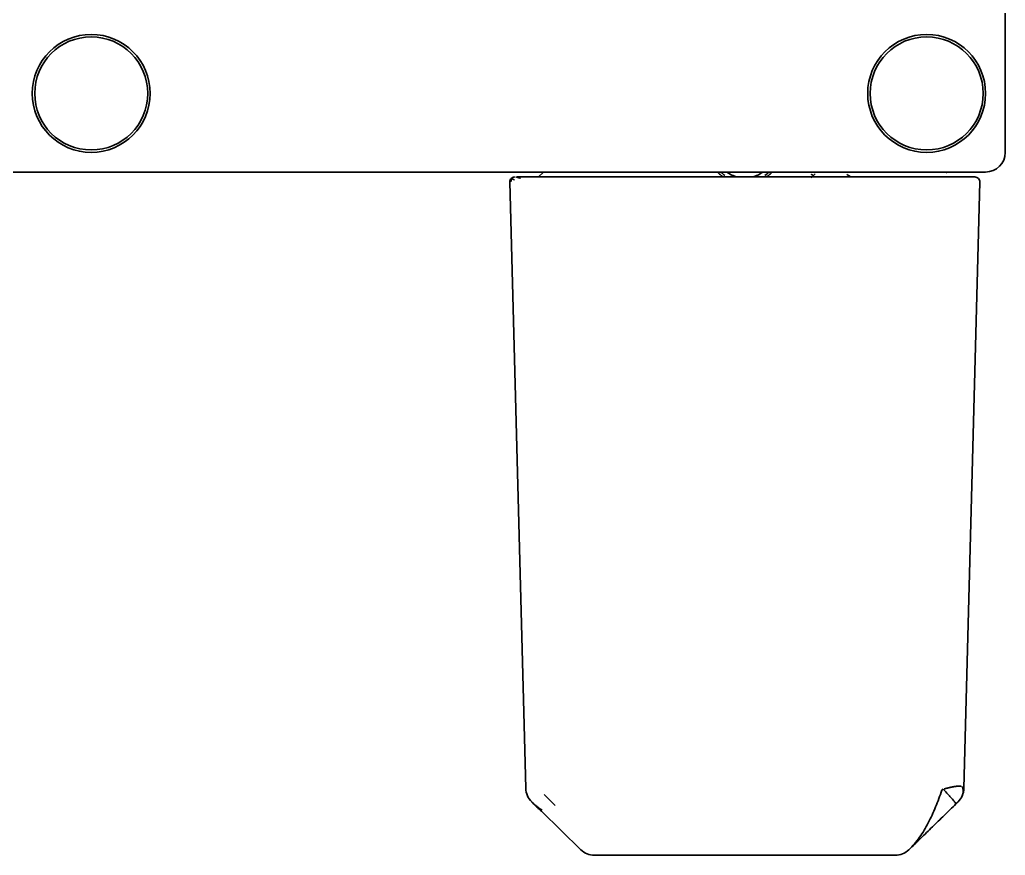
# Model space of a CAD drawing. Header units: inches. Extents: x 786 to 5755, y 618 to 5453.
# Drawn here: x 4152.6 to 4252.9, y 1255.9 to 1340.9 of the extents above; entities that cross this region are included whole.
import ezdxf

# ---------------------------------------------------------------- set-up
doc = ezdxf.new("R2010")
doc.units = ezdxf.units.IN
doc.layers.add('1', color=7, linetype='Continuous', true_color=0xffffff)

msp = doc.modelspace()

# ---------------------------------------------------------------- linework, layer by layer
at = {"layer": '1', "color": 7, "linetype": 'Continuous', "lineweight": 35}
for p, q in [((4252.89, 1393.44), (4252.89, 1327.44)), ((4250.89, 1325.44), (4071.72, 1325.44)), ((4205.89, 1325.44), (4205.39, 1324.94)), ((4228.57, 1324.94), (4224.27, 1324.94)), ((4233.54, 1325.25), (4233.14, 1324.85)), ((4237.04, 1324.95), (4236.76, 1325.23)), ((4246.96, 1325.37), (4246.89, 1325.44)), ((4204.1, 1262.75), (4202.48, 1324.42)), ((4250.3, 1324.42), (4248.68, 1262.75)), ((4207.08, 1261.01), (4205.97, 1262.13)), ((4209.69, 1256.5), (4205.69, 1260.41)), ((4211.09, 1255.94), (4241.69, 1255.94))]:
    msp.add_line(p, q, dxfattribs=at)
for centre, radius in [((4159.89, 1333.44), 6), ((4159.89, 1333.44), 5.75), ((4244.89, 1333.44), 6), ((4244.89, 1333.44), 5.75)]:
    msp.add_circle(centre, radius, dxfattribs=at)
for centre, radius, start, end in [((4250.89, 1327.44), 2, 270, 0), ((4226.39, 1327.94), 3.5, 225.5883, 234.5827), ((4226.39, 1327.94), 3.1, 233.7558, 255.4121), ((4226.39, 1327.94), 3.1, 284.5946, 306.2508), ((4226.39, 1327.94), 3.5, 305.8627, 314.4183), ((4206.1, 1262.8), 2, 181.5, 225.75), ((4211.09, 1257.94), 2, 225.75, 270), ((4241.69, 1257.94), 2, 270, 314.25)]:
    msp.add_arc(centre, radius, start, end, dxfattribs=at)
for points, knots in [([(4202.98, 1324.94), (4202.93, 1324.94), (4202.8, 1324.92), (4202.61, 1324.8), (4202.5, 1324.61), (4202.48, 1324.48), (4202.48, 1324.42)], [0, 0, 0, 0, 0.236119, 0.494912, 0.753705, 1, 1, 1, 1]), ([(4202.74, 1324.8), (4202.72, 1324.77), (4202.67, 1324.72), (4202.62, 1324.63), (4202.59, 1324.53), (4202.59, 1324.47), (4202.59, 1324.43)], [0, 0, 0, 0, 0.262567, 0.520289, 0.767104, 1, 1, 1, 1]), ([(4224.27, 1324.94), (4224.24, 1324.94), (4224.2, 1324.94), (4224.12, 1324.94), (4224.05, 1324.94), (4223.98, 1324.94), (4223.91, 1324.94), (4223.84, 1324.94), (4223.77, 1324.94), (4223.7, 1324.94), (4223.63, 1324.94), (4223.55, 1324.94), (4223.48, 1324.94), (4223.41, 1324.94), (4223.34, 1324.94), (4223.27, 1324.94), (4223.2, 1324.94), (4223.13, 1324.94), (4223.06, 1324.94), (4222.99, 1324.94), (4222.92, 1324.94), (4222.85, 1324.94), (4222.77, 1324.94), (4222.7, 1324.94), (4222.63, 1324.94), (4222.56, 1324.94), (4222.49, 1324.94), (4222.42, 1324.94), (4222.35, 1324.94), (4222.28, 1324.94), (4222.21, 1324.94), (4222.14, 1324.94), (4222.07, 1324.94), (4222, 1324.94), (4221.93, 1324.94), (4221.86, 1324.94), (4221.79, 1324.94), (4221.72, 1324.94), (4221.65, 1324.94), (4221.58, 1324.94), (4221.52, 1324.94), (4221.45, 1324.94), (4221.38, 1324.94), (4221.31, 1324.94), (4221.24, 1324.94), (4221.17, 1324.94), (4221.1, 1324.94), (4221.03, 1324.94), (4220.96, 1324.94), (4220.89, 1324.94), (4220.82, 1324.94), (4220.76, 1324.94), (4220.69, 1324.94), (4220.62, 1324.94), (4220.55, 1324.94), (4220.48, 1324.94), (4220.41, 1324.94), (4220.35, 1324.94), (4220.28, 1324.94), (4220.21, 1324.94), (4220.14, 1324.94), (4220.07, 1324.94), (4220.01, 1324.94), (4219.94, 1324.94), (4219.87, 1324.94), (4219.8, 1324.94), (4219.74, 1324.94), (4219.67, 1324.94), (4219.6, 1324.94), (4219.54, 1324.94), (4219.47, 1324.94), (4219.4, 1324.94), (4219.34, 1324.94), (4219.27, 1324.94), (4219.2, 1324.94), (4219.14, 1324.94), (4219.07, 1324.94), (4219, 1324.94), (4218.94, 1324.94), (4218.87, 1324.94), (4218.8, 1324.94), (4218.74, 1324.94), (4218.67, 1324.94), (4218.61, 1324.94), (4218.54, 1324.94), (4218.48, 1324.94), (4218.41, 1324.94), (4218.35, 1324.94), (4218.28, 1324.94), (4218.22, 1324.94), (4218.15, 1324.94), (4218.09, 1324.94), (4218.02, 1324.94), (4217.96, 1324.94), (4217.89, 1324.94), (4217.83, 1324.94), (4217.76, 1324.94), (4217.7, 1324.94), (4217.63, 1324.94), (4217.57, 1324.94), (4217.51, 1324.94), (4217.44, 1324.94), (4217.38, 1324.94), (4217.32, 1324.94), (4217.25, 1324.94), (4217.19, 1324.94), (4217.13, 1324.94), (4217.06, 1324.94), (4217, 1324.94), (4216.94, 1324.94), (4216.87, 1324.94), (4216.81, 1324.94), (4216.75, 1324.94), (4216.69, 1324.94), (4216.63, 1324.94), (4216.56, 1324.94), (4216.5, 1324.94), (4216.44, 1324.94), (4216.38, 1324.94), (4216.32, 1324.94), (4215.88, 1324.94), (4215.13, 1324.94), (4214.13, 1324.94), (4213.28, 1324.94), (4212.62, 1324.94), (4212.1, 1324.94), (4211.66, 1324.94), (4211.24, 1324.94), (4210.9, 1324.94), (4210.61, 1324.94), (4210.35, 1324.94), (4210.03, 1324.94), (4209.66, 1324.94), (4209.13, 1324.94), (4208.5, 1324.94), (4207.81, 1324.94), (4207.16, 1324.94), (4206.61, 1324.94), (4206.14, 1324.94), (4205.77, 1324.94), (4205.44, 1324.94), (4205.17, 1324.94), (4204.95, 1324.94), (4204.76, 1324.94), (4204.59, 1324.94), (4204.4, 1324.94), (4204.17, 1324.94), (4203.91, 1324.94), (4203.63, 1324.94), (4203.43, 1324.94), (4203.29, 1324.94), (4203.24, 1324.94), (4203.21, 1324.94)], [0, 0, 0, 0, 0.002347, 0.004693, 0.007038, 0.009381, 0.011723, 0.014063, 0.016402, 0.01874, 0.021076, 0.023412, 0.025745, 0.028078, 0.030409, 0.032738, 0.035066, 0.037393, 0.039719, 0.042043, 0.044366, 0.046688, 0.049008, 0.051327, 0.053644, 0.05596, 0.058275, 0.060589, 0.062901, 0.065212, 0.067521, 0.069829, 0.072136, 0.074441, 0.076745, 0.079048, 0.08135, 0.08365, 0.085948, 0.088246, 0.090542, 0.092836, 0.09513, 0.097422, 0.099713, 0.102002, 0.10429, 0.106577, 0.108862, 0.111146, 0.113428, 0.11571, 0.11799, 0.120268, 0.122546, 0.124821, 0.127096, 0.129369, 0.131641, 0.133912, 0.136181, 0.138449, 0.140715, 0.14298, 0.145244, 0.147507, 0.149768, 0.152027, 0.154286, 0.156543, 0.158798, 0.161052, 0.163305, 0.165556, 0.167806, 0.170055, 0.172302, 0.174547, 0.176791, 0.179034, 0.181275, 0.183515, 0.185753, 0.18799, 0.190226, 0.192459, 0.194692, 0.196923, 0.199152, 0.20138, 0.203606, 0.205831, 0.208054, 0.210276, 0.212496, 0.214714, 0.216932, 0.219147, 0.221361, 0.223573, 0.225784, 0.227993, 0.230201, 0.232407, 0.234611, 0.236814, 0.239015, 0.241215, 0.243413, 0.245609, 0.247804, 0.249997, 0.252188, 0.254378, 0.256566, 0.258752, 0.260937, 0.26312, 0.265302, 0.267481, 0.269659, 0.311569, 0.348589, 0.380775, 0.408204, 0.425656, 0.44314, 0.460639, 0.478136, 0.486406, 0.497547, 0.511552, 0.528413, 0.548118, 0.583862, 0.619099, 0.6539, 0.688239, 0.71524, 0.739877, 0.762145, 0.782048, 0.799599, 0.81481, 0.827686, 0.843851, 0.86575, 0.893412, 0.926891, 0.966204, 0.984323, 1, 1, 1, 1]), ([(4223.62, 1325.44), (4223.7, 1325.35), (4223.79, 1325.26), (4223.98, 1325.09), (4224.08, 1325.01), (4224.19, 1324.94)], [0, 0, 0, 0, 0.5, 0.5, 1, 1, 1, 1]), ([(4249.8, 1324.94), (4249.8, 1324.94), (4249.8, 1324.94), (4249.8, 1324.94), (4249.8, 1324.94), (4249.8, 1324.94), (4249.79, 1324.94), (4249.79, 1324.94), (4249.79, 1324.94), (4249.79, 1324.94), (4249.79, 1324.94), (4249.79, 1324.94), (4249.78, 1324.94), (4249.78, 1324.94), (4249.78, 1324.94), (4249.77, 1324.94), (4249.77, 1324.94), (4249.77, 1324.94), (4249.76, 1324.94), (4249.76, 1324.94), (4249.76, 1324.94), (4249.75, 1324.94), (4249.75, 1324.94), (4249.74, 1324.94), (4249.74, 1324.94), (4249.73, 1324.94), (4249.73, 1324.94), (4249.72, 1324.94), (4249.71, 1324.94), (4249.71, 1324.94), (4249.7, 1324.94), (4249.7, 1324.94), (4249.69, 1324.94), (4249.68, 1324.94), (4249.68, 1324.94), (4249.67, 1324.94), (4249.66, 1324.94), (4249.65, 1324.94), (4249.65, 1324.94), (4249.64, 1324.94), (4249.63, 1324.94), (4249.62, 1324.94), (4249.62, 1324.94), (4249.61, 1324.94), (4249.6, 1324.94), (4249.59, 1324.94), (4249.58, 1324.94), (4249.57, 1324.94), (4249.57, 1324.94), (4249.56, 1324.94), (4249.55, 1324.94), (4249.54, 1324.94), (4249.53, 1324.94), (4249.52, 1324.94), (4249.51, 1324.94), (4249.5, 1324.94), (4249.49, 1324.94), (4249.48, 1324.94), (4249.47, 1324.94), (4249.46, 1324.94), (4249.45, 1324.94), (4249.44, 1324.94), (4249.43, 1324.94), (4249.42, 1324.94), (4249.41, 1324.94), (4249.4, 1324.94), (4249.39, 1324.94), (4249.38, 1324.94), (4249.37, 1324.94), (4249.36, 1324.94), (4249.35, 1324.94), (4249.34, 1324.94), (4249.32, 1324.94), (4249.31, 1324.94), (4249.3, 1324.94), (4249.29, 1324.94), (4249.28, 1324.94), (4249.27, 1324.94), (4249.26, 1324.94), (4249.25, 1324.94), (4249.23, 1324.94), (4249.22, 1324.94), (4249.21, 1324.94), (4249.2, 1324.94), (4249.19, 1324.94), (4249.18, 1324.94), (4249.16, 1324.94), (4249.15, 1324.94), (4249.14, 1324.94), (4249.13, 1324.94), (4249.12, 1324.94), (4249.11, 1324.94), (4249.09, 1324.94), (4249.08, 1324.94), (4249.07, 1324.94), (4249.06, 1324.94), (4249.05, 1324.94), (4249.03, 1324.94), (4249.02, 1324.94), (4249.01, 1324.94), (4249, 1324.94), (4248.99, 1324.94), (4248.98, 1324.94), (4248.96, 1324.94), (4248.95, 1324.94), (4248.94, 1324.94), (4248.93, 1324.94), (4248.92, 1324.94), (4248.9, 1324.94), (4248.89, 1324.94), (4248.88, 1324.94), (4248.87, 1324.94), (4248.86, 1324.94), (4248.84, 1324.94), (4248.83, 1324.94), (4248.82, 1324.94), (4248.81, 1324.94), (4248.8, 1324.94), (4248.79, 1324.94), (4248.77, 1324.94), (4248.76, 1324.94), (4248.75, 1324.94), (4248.74, 1324.94), (4248.73, 1324.94), (4248.72, 1324.94), (4248.7, 1324.94), (4248.69, 1324.94), (4248.68, 1324.94), (4248.67, 1324.94), (4248.66, 1324.94), (4248.65, 1324.94), (4248.64, 1324.94), (4248.62, 1324.94), (4248.61, 1324.94), (4248.6, 1324.94), (4248.59, 1324.94), (4248.58, 1324.94), (4248.57, 1324.94), (4248.56, 1324.94), (4248.55, 1324.94), (4248.54, 1324.94), (4248.53, 1324.94), (4248.52, 1324.94), (4248.5, 1324.94), (4248.49, 1324.94), (4248.48, 1324.94), (4248.47, 1324.94), (4248.46, 1324.94), (4248.45, 1324.94), (4248.44, 1324.94), (4248.43, 1324.94), (4248.42, 1324.94), (4248.41, 1324.94), (4248.4, 1324.94), (4248.39, 1324.94), (4248.38, 1324.94), (4248.37, 1324.94), (4248.36, 1324.94), (4248.35, 1324.94), (4248.34, 1324.94), (4248.34, 1324.94), (4248.33, 1324.94), (4248.32, 1324.94), (4248.31, 1324.94), (4248.3, 1324.94), (4248.29, 1324.94), (4248.28, 1324.94), (4248.27, 1324.94), (4248.26, 1324.94), (4248.26, 1324.94), (4248.25, 1324.94), (4248.24, 1324.94), (4248.23, 1324.94), (4248.22, 1324.94), (4248.21, 1324.94), (4248.21, 1324.94), (4248.2, 1324.94), (4248.19, 1324.94), (4248.08, 1324.94), (4247.88, 1324.94), (4247.56, 1324.94), (4247.25, 1324.94), (4246.96, 1324.94), (4246.68, 1324.94), (4246.43, 1324.94), (4246.17, 1324.94), (4245.91, 1324.94), (4245.62, 1324.94), (4245.34, 1324.94), (4245.06, 1324.94), (4244.78, 1324.94), (4244.51, 1324.94), (4244.25, 1324.94), (4243.99, 1324.94), (4243.74, 1324.94), (4243.43, 1324.94), (4243.06, 1324.94), (4242.61, 1324.94), (4242.15, 1324.94), (4241.68, 1324.94), (4241.2, 1324.94), (4240.71, 1324.94), (4240.26, 1324.94), (4239.84, 1324.94), (4239.47, 1324.94), (4239.08, 1324.94), (4238.68, 1324.94), (4238.27, 1324.94), (4237.85, 1324.94), (4237.42, 1324.94), (4236.97, 1324.94), (4236.49, 1324.94), (4235.93, 1324.94), (4235.26, 1324.94), (4234.47, 1324.94), (4233.57, 1324.94), (4232.89, 1324.94), (4232.49, 1324.94), (4232.39, 1324.94), (4232.29, 1324.94), (4232.19, 1324.94), (4232.09, 1324.94), (4231.98, 1324.94), (4231.88, 1324.94), (4231.78, 1324.94), (4231.67, 1324.94), (4231.56, 1324.94), (4231.46, 1324.94), (4231.35, 1324.94), (4231.24, 1324.94), (4231.13, 1324.94), (4231.02, 1324.94), (4230.9, 1324.94), (4230.79, 1324.94), (4230.68, 1324.94), (4230.56, 1324.94), (4230.44, 1324.94), (4230.33, 1324.94), (4230.21, 1324.94), (4230.09, 1324.94), (4229.97, 1324.94), (4229.84, 1324.94), (4229.72, 1324.94), (4229.6, 1324.94), (4229.47, 1324.94), (4229.35, 1324.94), (4229.22, 1324.94), (4229.09, 1324.94), (4228.96, 1324.94), (4228.83, 1324.94), (4228.7, 1324.94), (4228.62, 1324.94), (4228.57, 1324.94)], [0, 0, 0, 0, 0.001622, 0.003844, 0.006058, 0.008261, 0.010456, 0.012641, 0.014817, 0.016984, 0.019141, 0.02129, 0.023428, 0.025558, 0.027678, 0.029789, 0.031891, 0.033984, 0.036067, 0.038141, 0.040206, 0.042261, 0.044308, 0.046345, 0.048372, 0.050391, 0.0524, 0.054401, 0.056392, 0.058373, 0.060346, 0.062309, 0.064263, 0.066208, 0.068144, 0.07007, 0.071988, 0.073896, 0.075795, 0.077684, 0.079565, 0.081436, 0.083298, 0.085151, 0.086995, 0.08883, 0.090655, 0.092472, 0.094279, 0.096077, 0.097866, 0.099645, 0.101416, 0.103177, 0.104929, 0.106672, 0.108406, 0.11013, 0.111846, 0.113552, 0.115249, 0.116937, 0.118616, 0.120286, 0.121946, 0.123597, 0.12524, 0.126873, 0.128497, 0.130111, 0.131717, 0.133313, 0.1349, 0.136478, 0.138047, 0.139607, 0.141157, 0.142699, 0.144231, 0.145754, 0.147267, 0.148772, 0.150267, 0.151753, 0.15323, 0.154698, 0.156156, 0.157606, 0.159046, 0.160476, 0.161898, 0.16331, 0.164714, 0.166107, 0.167492, 0.168868, 0.170234, 0.171591, 0.172939, 0.174277, 0.175607, 0.176927, 0.178238, 0.179539, 0.180832, 0.182115, 0.183389, 0.184653, 0.185909, 0.187155, 0.188392, 0.189619, 0.190838, 0.192047, 0.193247, 0.194438, 0.195619, 0.196791, 0.197954, 0.199108, 0.200252, 0.201388, 0.202514, 0.20363, 0.204738, 0.205836, 0.206925, 0.208005, 0.209075, 0.210136, 0.211188, 0.212231, 0.213264, 0.214288, 0.215303, 0.216309, 0.217305, 0.218293, 0.219271, 0.220239, 0.221199, 0.222149, 0.22309, 0.224021, 0.224944, 0.225857, 0.226761, 0.227656, 0.228541, 0.229417, 0.230284, 0.231142, 0.23199, 0.232829, 0.233659, 0.23448, 0.235292, 0.236094, 0.236887, 0.23767, 0.238445, 0.23921, 0.239966, 0.240713, 0.24145, 0.242179, 0.242898, 0.243608, 0.244308, 0.244999, 0.245682, 0.246354, 0.247018, 0.247672, 0.248318, 0.248953, 0.24958, 0.250198, 0.250806, 0.274781, 0.29681, 0.316894, 0.335046, 0.351294, 0.365654, 0.37813, 0.393231, 0.40783, 0.421914, 0.435474, 0.448501, 0.460989, 0.472932, 0.484328, 0.495175, 0.505471, 0.523644, 0.541747, 0.559807, 0.577845, 0.595872, 0.613893, 0.631917, 0.644922, 0.65816, 0.671621, 0.685295, 0.699171, 0.71325, 0.727538, 0.742037, 0.756755, 0.774661, 0.795881, 0.820426, 0.848316, 0.87958, 0.882537, 0.885522, 0.888536, 0.891579, 0.89465, 0.897749, 0.900877, 0.904033, 0.907218, 0.910431, 0.913673, 0.916943, 0.920242, 0.923569, 0.926925, 0.930309, 0.933722, 0.937162, 0.940632, 0.94413, 0.947656, 0.95121, 0.954793, 0.958405, 0.962045, 0.965713, 0.969409, 0.973134, 0.976887, 0.980668, 0.984478, 0.988316, 0.992183, 0.996077, 1, 1, 1, 1]), ([(4228.59, 1324.94), (4228.7, 1325.01), (4228.8, 1325.09), (4228.99, 1325.26), (4229.08, 1325.35), (4229.16, 1325.44)], [0, 0, 0, 0, 0.5, 0.5, 1, 1, 1, 1]), ([(4250.3, 1324.42), (4250.3, 1324.48), (4250.28, 1324.61), (4250.17, 1324.79), (4249.99, 1324.91), (4249.86, 1324.94), (4249.8, 1324.94)], [0, 0, 0, 0, 0.240631, 0.493754, 0.746877, 1, 1, 1, 1]), ([(4246.45, 1262.56), (4246.34, 1262.27), (4246.23, 1261.99), (4246.02, 1261.42), (4245.91, 1261.14), (4245.68, 1260.58), (4245.56, 1260.3), (4245.32, 1259.76), (4245.19, 1259.5), (4244.92, 1258.98), (4244.79, 1258.73), (4244.49, 1258.24), (4244.34, 1258), (4244.01, 1257.54), (4243.84, 1257.32), (4243.48, 1256.9), (4243.29, 1256.69), (4243.09, 1256.5)], [0, 0, 0, 0, 0.125, 0.125, 0.25, 0.25, 0.375, 0.375, 0.5, 0.5, 0.625, 0.625, 0.75, 0.75, 0.875, 0.875, 1, 1, 1, 1]), ([(4246.56, 1262.65), (4246.74, 1262.47), (4247.01, 1262.19), (4247.32, 1261.85), (4247.59, 1261.55), (4247.82, 1261.27), (4247.88, 1261.17), (4247.87, 1261.16)], [0, 0, 0, 0, 0.249995, 0.375, 0.500005, 0.750049, 1, 1, 1, 1]), ([(4246.68, 1262.69), (4246.69, 1262.69), (4246.7, 1262.69), (4246.72, 1262.7), (4246.74, 1262.71), (4246.77, 1262.71), (4246.79, 1262.72), (4246.81, 1262.72), (4246.83, 1262.73), (4246.85, 1262.74), (4246.88, 1262.74), (4246.9, 1262.75), (4246.92, 1262.75), (4246.94, 1262.76), (4246.96, 1262.76), (4246.98, 1262.77), (4247, 1262.77), (4247.02, 1262.78), (4247.05, 1262.78), (4247.07, 1262.79), (4247.09, 1262.79), (4247.11, 1262.8), (4247.13, 1262.8), (4247.15, 1262.81), (4247.17, 1262.81), (4247.19, 1262.82), (4247.21, 1262.82), (4247.23, 1262.83), (4247.25, 1262.83), (4247.27, 1262.84), (4247.29, 1262.84), (4247.31, 1262.85), (4247.33, 1262.85), (4247.35, 1262.85), (4247.36, 1262.86), (4247.38, 1262.86), (4247.4, 1262.87), (4247.42, 1262.87), (4247.44, 1262.87), (4247.46, 1262.88), (4247.48, 1262.88), (4247.49, 1262.88), (4247.49, 1262.89)], [0, 0, 0, 0, 0.026082, 0.052118, 0.078106, 0.104047, 0.12994, 0.155783, 0.181576, 0.207319, 0.23301, 0.25865, 0.284236, 0.309769, 0.335248, 0.360672, 0.38604, 0.411351, 0.436606, 0.461802, 0.486939, 0.512017, 0.537035, 0.561992, 0.586887, 0.61172, 0.63649, 0.661196, 0.685837, 0.710414, 0.734925, 0.759369, 0.783746, 0.808056, 0.832297, 0.856468, 0.88057, 0.904601, 0.92856, 0.952447, 0.97626, 1, 1, 1, 1]), ([(4247.49, 1262.89), (4247.49, 1262.89), (4247.5, 1262.89), (4247.5, 1262.89), (4247.51, 1262.89), (4247.51, 1262.89), (4247.52, 1262.89), (4247.53, 1262.89), (4247.54, 1262.89), (4247.54, 1262.89)], [0, 0, 0, 0, 0.064425, 0.161711, 0.291914, 0.455076, 0.651232, 0.858951, 1, 1, 1, 1]), ([(4247.54, 1262.89), (4247.54, 1262.89), (4247.56, 1262.89), (4247.57, 1262.9), (4247.59, 1262.9), (4247.61, 1262.9), (4247.63, 1262.91), (4247.65, 1262.91), (4247.66, 1262.92), (4247.68, 1262.92), (4247.7, 1262.92), (4247.72, 1262.93), (4247.73, 1262.93), (4247.75, 1262.93), (4247.77, 1262.93), (4247.79, 1262.94), (4247.8, 1262.94), (4247.82, 1262.94), (4247.84, 1262.95), (4247.85, 1262.95), (4247.87, 1262.95), (4247.89, 1262.95), (4247.9, 1262.95), (4247.92, 1262.96), (4247.94, 1262.96), (4247.95, 1262.96), (4247.97, 1262.96), (4247.98, 1262.96), (4248, 1262.97), (4248.01, 1262.97), (4248.03, 1262.97), (4248.04, 1262.97), (4248.06, 1262.97), (4248.07, 1262.97), (4248.09, 1262.97), (4248.1, 1262.97), (4248.12, 1262.97), (4248.13, 1262.97), (4248.15, 1262.98), (4248.16, 1262.98), (4248.18, 1262.98), (4248.19, 1262.98), (4248.2, 1262.98), (4248.22, 1262.98), (4248.23, 1262.98), (4248.24, 1262.98), (4248.26, 1262.98), (4248.27, 1262.98), (4248.28, 1262.98), (4248.29, 1262.98), (4248.31, 1262.98), (4248.32, 1262.97), (4248.33, 1262.97), (4248.34, 1262.97), (4248.35, 1262.97), (4248.36, 1262.97), (4248.38, 1262.97), (4248.39, 1262.97), (4248.4, 1262.97), (4248.4, 1262.97), (4248.41, 1262.97)], [0, 0, 0, 0, 0.01702, 0.034057, 0.05111, 0.06818, 0.085265, 0.102366, 0.119481, 0.13661, 0.153753, 0.17091, 0.188079, 0.20526, 0.222453, 0.239657, 0.256872, 0.274097, 0.291332, 0.308576, 0.325829, 0.34309, 0.360358, 0.377634, 0.394916, 0.412205, 0.429499, 0.446798, 0.464102, 0.48141, 0.498722, 0.516037, 0.533354, 0.550674, 0.567996, 0.585319, 0.602643, 0.619966, 0.63729, 0.654612, 0.671933, 0.689251, 0.706568, 0.723881, 0.74119, 0.758495, 0.775795, 0.79309, 0.810378, 0.82766, 0.844936, 0.862203, 0.879462, 0.896712, 0.913953, 0.931185, 0.948405, 0.965615, 0.982814, 1, 1, 1, 1]), ([(4248.08, 1261.37), (4248.26, 1261.55), (4248.56, 1261.98), (4248.68, 1262.49), (4248.68, 1262.75)], [0, 0, 0, 0, 0.5, 1, 1, 1, 1]), ([(4205.69, 1260.41), (4205.62, 1260.47), (4205.53, 1260.56), (4205.42, 1260.67), (4205.33, 1260.75), (4205.25, 1260.83), (4205.14, 1260.93), (4205.02, 1261.05), (4204.9, 1261.18), (4204.79, 1261.28), (4204.72, 1261.35), (4204.7, 1261.37), (4204.7, 1261.37)], [0, 0, 0, 0, 0.125, 0.1875, 0.25, 0.3125, 0.375, 0.5, 0.625, 0.75, 0.875, 1, 1, 1, 1]), ([(4204.81, 1261.26), (4204.83, 1261.24), (4204.9, 1261.18), (4205.07, 1261.03), (4205.35, 1260.82), (4205.61, 1260.63), (4205.78, 1260.51)], [0, 0, 0, 0, 0.204905, 0.430709, 0.685946, 1, 1, 1, 1]), ([(4247.87, 1261.16), (4247.87, 1261.17), (4247.88, 1261.17), (4247.88, 1261.17), (4247.88, 1261.18), (4247.89, 1261.18), (4247.9, 1261.19), (4247.91, 1261.2), (4247.92, 1261.21), (4247.93, 1261.22)], [0, 0, 0, 0, 0.125, 0.125, 0.25, 0.25, 0.5, 0.5, 1, 1, 1, 1]), ([(4247.93, 1261.22), (4247.95, 1261.24), (4247.96, 1261.25), (4248, 1261.29), (4248.01, 1261.3), (4248.03, 1261.32), (4248.04, 1261.33), (4248.05, 1261.34), (4248.05, 1261.34), (4248.06, 1261.35), (4248.07, 1261.36), (4248.07, 1261.36), (4248.08, 1261.36), (4248.08, 1261.37), (4248.08, 1261.37), (4248.08, 1261.37), (4248.08, 1261.37), (4248.08, 1261.37)], [0, 0, 0, 0, 0.251095, 0.251095, 0.502189, 0.502189, 0.627737, 0.627737, 0.753284, 0.753284, 0.878831, 0.878831, 0.941605, 0.941605, 0.972992, 0.972992, 1, 1, 1, 1])]:
    msp.add_open_spline(points, degree=3, knots=knots, dxfattribs=at)
for points, degree in [([(4202.81, 1324.91), (4202.61, 1324.82), (4202.94, 1324.63)], 2), ([(4203.55, 1324.81), (4203.12, 1324.95), (4203.11, 1324.94)], 2), ([(4233.16, 1325.21), (4233.27, 1325.14), (4233.37, 1325.08)], 2), ([(4237.13, 1324.98), (4236.98, 1325.07), (4236.83, 1325.15)], 2), ([(4246.47, 1262.63), (4246.47, 1262.61), (4246.46, 1262.58), (4246.45, 1262.56)], 3), ([(4246.47, 1262.63), (4246.5, 1262.64), (4246.53, 1262.65), (4246.56, 1262.65)], 3), ([(4248.52, 1262), (4248.71, 1262.45), (4248.49, 1262.95)], 2), ([(4247.87, 1261.16), (4243.09, 1256.5)], 1)]:
    msp.add_open_spline(points, degree=degree, dxfattribs=at)

doc.saveas('drawing.dxf')
